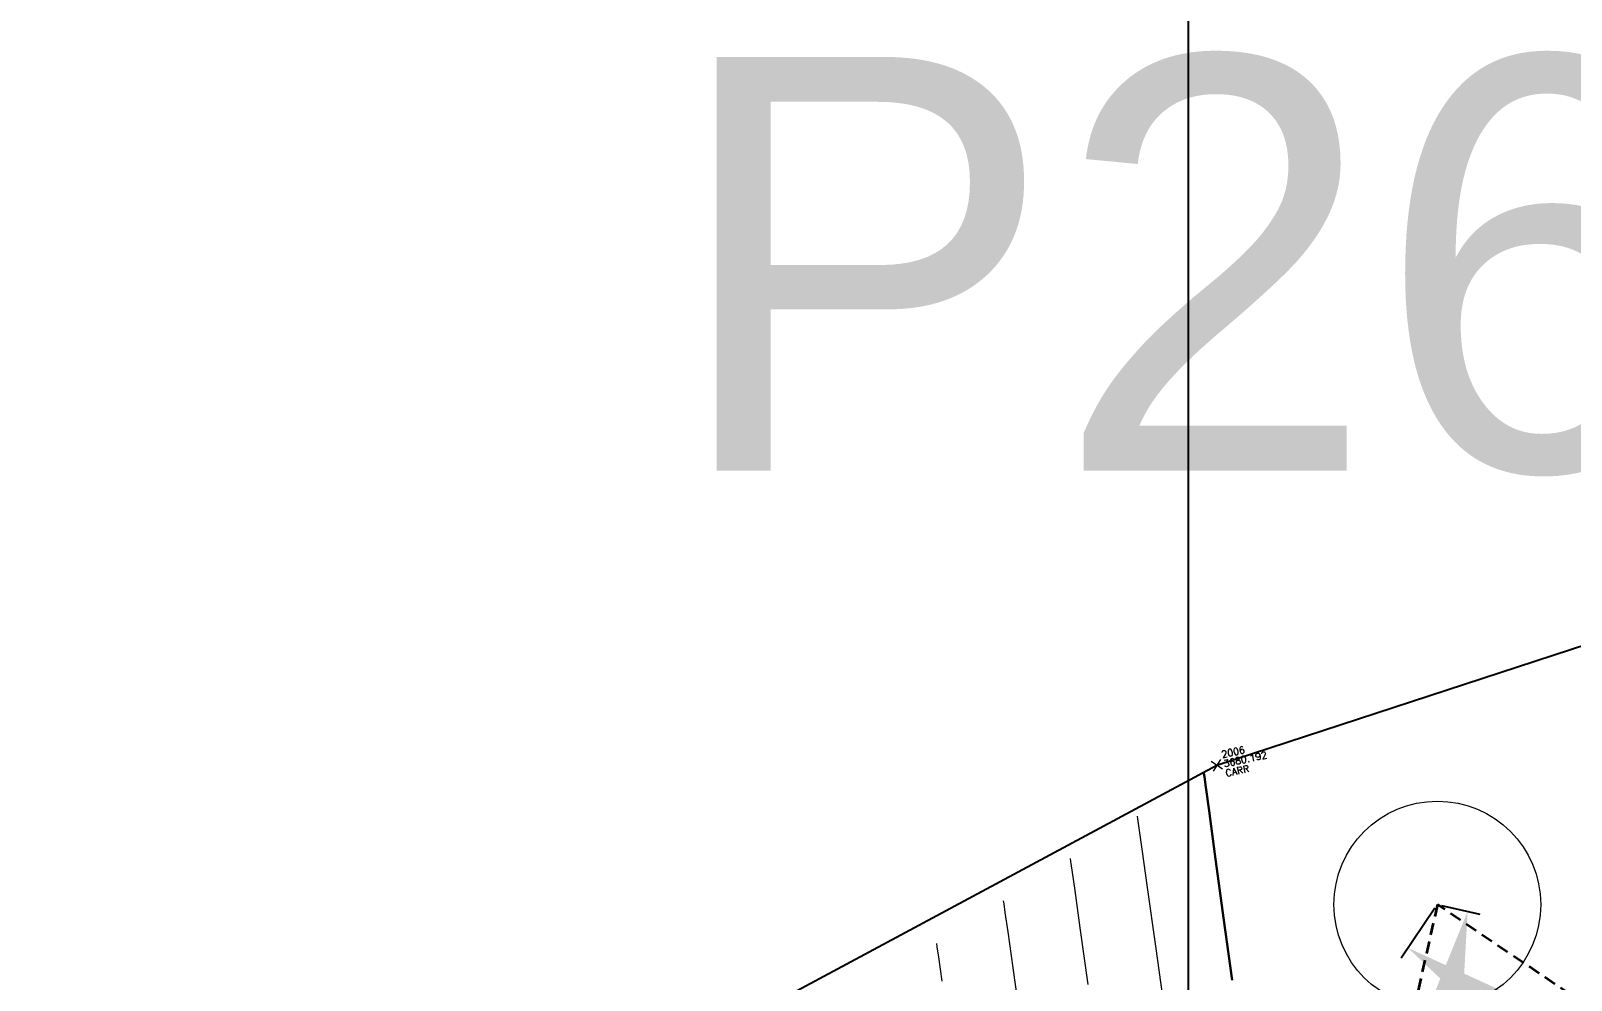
# Model space of a CAD drawing. Header units: millimetres. Extents: x 736950 to 740938, y 8500595 to 8502163.
# Drawn here: x 737683.2 to 737705.55, y 8501371.16 to 8501384.93 of the extents above; entities that cross this region are included whole.
import ezdxf
from ezdxf.enums import TextEntityAlignment as Align

# ---------------------------------------------------------------- set-up
doc = ezdxf.new("R2010")
doc.units = ezdxf.units.MM
doc.linetypes.add('DASHED', pattern=[0.75, 0.5, -0.25])
for name, color, linetype, lineweight in [('axeso', 1, 'Continuous', 5), ('CONT-MJR', 80, 'Continuous', 30), ('CONT-MNR', 96, 'Continuous', 15), ('COTAS', 40, 'Continuous', 5), ('CUADROS', 9, 'Continuous', 20), ('PERIMETRO', 7, 'Continuous', 35)]:
    doc.layers.add(name, color=color, linetype=linetype, lineweight=lineweight)
doc.layers.add('carretera', color=40, linetype='Continuous')
doc.layers.add('Cuadricula Coordenadas', color=5, linetype='Continuous')
doc.styles.add('5mm', font='arial.ttf', dxfattribs={"height": 3})
doc.styles.add('COTAS', font='arial.ttf')
doc.styles.add('CUADROS', font='arial.ttf')
doc.dimstyles.new('Copy of GenDist', dxfattribs={"dimtxt": 2, "dimasz": 2, "dimexe": 0.18, "dimexo": 0.0625, "dimgap": 1, "dimtad": 2, "dimdec": 3, "dimzin": 1, "dimdsep": 46, "dimtxsty": 'COTAS', "dimcen": 0.09, "dimadec": 3, "dimazin": 0, "dimtfac": 1, "dimtdec": 3, "dimtofl": 0, "dimtmove": 0, "dimatfit": 3, "dimfxl": 1, "dimtolj": 1, "dimtzin": 0, "dimarcsym": 0})

# ---------------------------------------------------------------- blocks, each defined once
blk = doc.blocks.new('*D174')
at = {"layer": 'COTAS', "color": 0, "lineweight": -2, "transparency": 16777216}
for p, q in [((737703.5738753858, 8501372.208279636), (737703.0829617283, 8501371.482409893)), ((737733.0719053904, 8501351.41785965), (737704.8404906378, 8501370.511074662)), ((737735.1186692463, 8501350.874190042), (737734.6277555884, 8501350.148320299))]:
    blk.add_line(p, q, dxfattribs=at)
at = {"layer": 'COTAS', "color": 0, "transparency": 16777216}
for points in [[(737705.0272301859, 8501370.787189588), (737704.6537510892, 8501370.234959736), (737703.1838010843, 8501371.631511953)], [(737733.2586449385, 8501351.693974575), (737732.8851658418, 8501351.141744724), (737734.7285949443, 8501350.297422359)]]:
    blk.add_solid(points, dxfattribs=at)
at = {"layer": 'Defpoints', "color": 0, "transparency": 16777216}
for p in [(737703.6088890512, 8501372.260051183), (737703.1838010843, 8501371.631511953), (737735.1536829118, 8501350.925961591)]:
    blk.add_point(p, dxfattribs=at)
at = {"layer": 'COTAS', "color": 0, "transparency": 16777216, "insert": (737717.8235322116, 8501359.289696407), "char_height": 2, "attachment_point": 5, "rotation": 325.92908012584695, "style": 'COTAS'}
blk.add_mtext('\\A1;38.082', dxfattribs=at)
blk = doc.blocks.new('*D175')
at = {"layer": 'COTAS', "color": 0, "lineweight": -2, "transparency": 16777216}
for p, q in [((737703.6698720404, 8501372.246364512), (737704.2242780635, 8501372.121936807)), ((737703.6106735491, 8501370.209898759), (737684.0787013737, 8501283.182310764)), ((737683.2619528552, 8501281.315865189), (737683.8163588785, 8501281.191437485))]:
    blk.add_line(p, q, dxfattribs=at)
at = {"layer": 'COTAS', "color": 0, "transparency": 16777216}
for points in [[(737703.2854309385, 8501370.282894343), (737703.9359161598, 8501370.136903174), (737704.0486470538, 8501372.161354423)], [(737683.753458763, 8501283.255306346), (737684.4039439843, 8501283.10931518), (737683.6407278688, 8501281.2308551)]]:
    blk.add_solid(points, dxfattribs=at)
at = {"layer": 'Defpoints', "color": 0, "transparency": 16777216}
for p in [(737703.608889051, 8501372.260051183), (737683.2009698658, 8501281.32955186), (737683.6407278688, 8501281.2308551)]:
    blk.add_point(p, dxfattribs=at)
at = {"layer": 'COTAS', "color": 0, "transparency": 16777216, "insert": (737695.8174414134, 8501326.253351191), "char_height": 2, "attachment_point": 5, "rotation": 77.35047293036105, "style": 'COTAS'}
blk.add_mtext('\\A1;93.192', dxfattribs=at)

msp = doc.modelspace()

# ---------------------------------------------------------------- linework, layer by layer
at = {"layer": 'axeso', "linetype": 'Continuous'}
msp.add_lwpolyline([(737700.4934298962, 8501374.224787092), (737700.325516517, 8501374.333382752)], dxfattribs=at)
at = {"layer": 'axeso', "linetype": 'Continuous', "extrusion": (0.8396937013368279, -0.543060298618172, 0), "elevation": -3997316.467356454}
msp.add_lwpolyline([(7539166.339498692, 0), (7539166.139528893, 0)], dxfattribs=at)
at = {"layer": 'carretera'}
for p, q in [((737738.9311161017, 8501386.876284875), (737700.4094732066, 8501374.279084923)), ((737700.4094732066, 8501374.279084923), (737687.7988383087, 8501367.513624553))]:
    msp.add_line(p, q, dxfattribs=at)
at = {"layer": 'CONT-MJR', "elevation": 3680}
for points in [[(737700.2231184846, 8501374.160774387), (737700.2295780153, 8501374.114802763)], [(737700.2500020367, 8501373.96512206), (737700.2966970716, 8501373.618250899)], [(737700.3813644027, 8501372.988951076), (737700.5069898715, 8501372.066208214)]]:
    msp.add_lwpolyline(points, dxfattribs=at)
at = {"layer": 'CONT-MJR', "extrusion": (0.9908186293528235, 0.1351977948318395, 0), "elevation": 1880294.163705567}
msp.add_lwpolyline([(8323584.403758557, 3680), (8323584.252690848, 3680)], dxfattribs=at)
at = {"layer": 'CONT-MJR', "extrusion": (0.9910702598201478, 0.1333406918387068, 0), "elevation": 1864691.864553873}
msp.add_lwpolyline([(8327093.092736861, 3680.000000000011), (8327092.457766926, 3680.000000000011)], dxfattribs=at)
at = {"layer": 'CONT-MJR', "extrusion": (0.9903146252951947, 0.1388414308714745, 0), "elevation": 1910898.263202884}
msp.add_lwpolyline([(8316609.698296943, 3680.00000000001), (8316608.786541986, 3680.00000000001)], dxfattribs=at)
at = {"layer": 'CONT-MNR'}
for points, elevation in [([(737699.2525223971, 8501373.544572063), (737699.2586717103, 8501373.50148185)], 3679), ([(737699.2586717103, 8501373.50148185), (737699.2775725619, 8501373.367706286)], 3679), ([(737699.2775725619, 8501373.367706286), (737699.320372405, 8501373.063169293)], 3679), ([(737698.2819263093, 8501372.92836974), (737698.2878699667, 8501372.886720622)], 3678), ([(737697.3113302214, 8501372.312167417), (737697.3170682229, 8501372.271959396)], 3677), ([(737697.3170682229, 8501372.271959396), (737697.3347048457, 8501372.147131732)], 3677), ([(737698.4231667903, 8501371.92408893), (737698.5387612362, 8501371.102558916)], 3678), ([(737696.3407341335, 8501371.695965093), (737696.3473883613, 8501371.649295473)], 3676), ([(737696.3686696164, 8501371.498496221), (737696.4175847869, 8501371.150240075)], 3676), ([(737699.518244038, 8501371.655586582), (737699.6460028567, 8501370.753272567)], 3679)]:
    msp.add_lwpolyline(points, dxfattribs=dict(at, elevation=elevation))
at = {"layer": 'CONT-MNR', "extrusion": (0.9902905367528159, 0.1390131390114619, 0), "elevation": 1912339.211352428}
msp.add_lwpolyline([(8316279.395690264, 3679.000000000013), (8316278.832595881, 3679.000000000013)], dxfattribs=at)
at = {"layer": 'CONT-MNR', "extrusion": (0.9901658731788199, 0.1398983330566348, 0), "elevation": 1919771.564896374}
msp.add_lwpolyline([(8314566.546826733, 3678.000000000006), (8314566.416240929, 3678.000000000006)], dxfattribs=at)
at = {"layer": 'CONT-MNR', "extrusion": (0.9902680866893923, 0.139172973254617, 0), "elevation": 1913680.413569786}
msp.add_lwpolyline([(8315970.46809243, 3678.000000000003), (8315970.170847516, 3678.000000000003)], dxfattribs=at)
at = {"layer": 'CONT-MNR', "extrusion": (0.9902905367057553, 0.1390131393467089, 0), "elevation": 1912338.167326405}
msp.add_lwpolyline([(8316278.93600816, 3678.000000000011), (8316278.391745739, 3678.000000000011)], dxfattribs=at)
at = {"layer": 'CONT-MNR', "extrusion": (0.990245474379093, 0.139333773621922, 0), "elevation": 1915031.80312812}
msp.add_lwpolyline([(8315659.208611554, 3679), (8315658.350283295, 3679)], dxfattribs=at)
at = {"layer": 'CONT-MNR', "extrusion": (0.9902680866725537, 0.1391729733744305, 0), "elevation": 1913679.367660502}
msp.add_lwpolyline([(8315969.998710223, 3677.000000000013), (8315969.711750247, 3677.000000000013)], dxfattribs=at)
at = {"layer": 'CONT-MNR', "extrusion": (0.9902905367337326, 0.1390131391474055, 0), "elevation": 1912337.118811323}
msp.add_lwpolyline([(8316278.477358319, 3677), (8316277.951927852, 3677)], dxfattribs=at)
at = {"layer": 'CONT-MNR', "extrusion": (0.9901884501920349, 0.1397384453409153, 0), "elevation": 1918426.86047069}
msp.add_lwpolyline([(8314875.477204675, 3676), (8314875.324911183, 3676)], dxfattribs=at)
at = {"layer": 'CONT-MNR', "extrusion": (0.9902454743617668, 0.1393337737450595, 0), "elevation": 1915029.71019449}
msp.add_lwpolyline([(8315658.328645863, 3677.000000000003), (8315657.527728944, 3677.000000000003)], dxfattribs=at)
at = {"layer": 'COTAS'}
msp.add_circle((737703.608889051, 8501372.260051185), 1.5, dxfattribs=at)
at = {"layer": 'Cuadricula Coordenadas', "color": 8}
msp.add_line((737700, 8500595.507225098), (737700, 8502130.641312933), dxfattribs=at)
at = {"layer": 'PERIMETRO', "linetype": 'DASHED', "ltscale": 0.35}
msp.add_lwpolyline([(738505.2945807902, 8501473.002765065), (738158.5425738312, 8501412.173509907), (738158.5425738312, 8501412.173509907), (738158.5425738312, 8501412.173509907), (738158.5425738312, 8501412.173509907), (738042.3158710625, 8501381.498171696), (737981.1961052574, 8501351.494217444), (737950.6537477591, 8501343.089650117), (737921.3905846927, 8501338.747753197), (737870.7162104911, 8501338.053293455), (737782.1367684584, 8501322.717628885), (737738.6411665253, 8501340.79069492), (737735.1536829113, 8501350.925961591), (737703.608889051, 8501372.260051185), (737683.200969866, 8501281.329551859)], dxfattribs=at)

# ---------------------------------------------------------------- texts
at = {"layer": 'axeso', "color": 2, "insert": (737700.4673958975, 8501374.485833468), "char_height": 0.1, "width": 0.4666666666666667, "attachment_point": 1, "rotation": 12.107789108739986, "style": '5mm'}
msp.add_mtext('\\Ftxt.shx;\\W1.0000000000;\\T1.0000000000;\\o\\l2006', dxfattribs=at)
at = {"layer": 'axeso', "color": 1, "insert": (737700.4967611055, 8501374.348947806), "char_height": 0.1, "width": 0.7833333333333332, "attachment_point": 1, "rotation": 12.107789108739986, "style": '5mm'}
msp.add_mtext('\\Ftxt.shx;\\W1.0000000000;\\T1.0000000000;\\o\\l3680.192', dxfattribs=at)
at = {"layer": 'axeso', "color": 3, "insert": (737700.5261263135, 8501374.212062145), "char_height": 0.1, "width": 0.5, "attachment_point": 1, "rotation": 12.107789108739986, "style": '5mm'}
msp.add_mtext('\\Ftxt.shx;\\W1.0000000000;\\T1.0000000000;\\o\\lCARR', dxfattribs=at)
at = {"layer": 'CUADROS', "style": 'CUADROS'}
msp.add_text('P26', height=6, dxfattribs=at).set_placement((737699.9211902624, 8501381.555258425), align=Align.MIDDLE_CENTER)

# ---------------------------------------------------------------- dimensions: what is measured, and where the dimension line sits
at = {"layer": 'COTAS'}
for p1, p2, distance, picture, middle in [((737703.608889051, 8501372.260051185), (737683.2009698659, 8501281.32955186), 0.45069740590677454, '*D175', (737695.8174414134, 8501326.253351191)), ((737735.1536829113, 8501350.925961591), (737703.608889051, 8501372.260051185), 0.7587893952154299, '*D174', (737717.8235322116, 8501359.289696407))]:
    dim = msp.add_aligned_dim(p1=p1, p2=p2, distance=distance, dimstyle='Copy of GenDist', dxfattribs=at)
    dim.commit()
    dim.dimension.update_dxf_attribs({"geometry": picture, "text_midpoint": middle})

doc.saveas('drawing.dxf')
